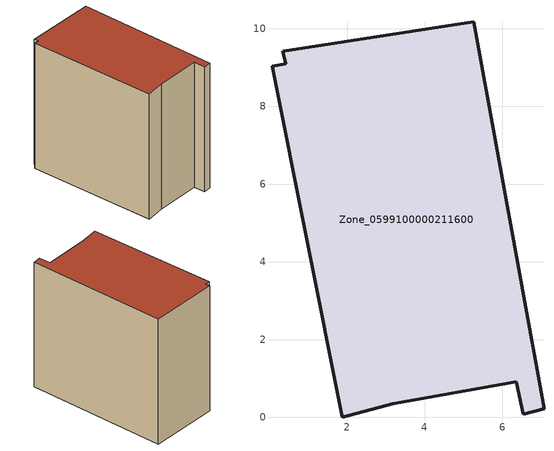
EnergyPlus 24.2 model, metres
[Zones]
Zone_0599100000211600
 floor ground (C_G): 1.88,0 0.07,9.04 0.42,9.11 0.34,9.42 5.26,10.18 7.07,0.22 6.53,0.08 6.35,0.91 3.17,0.35 z0.48
 wall outside (C_F): 7.07,0.22 5.26,10.18 0.34,9.42 0.42,9.11 0.07,9.04 1.88,0 3.17,0.35 6.35,0.91 6.53,0.08 7.07,0.22 z0.48:9.96
 roof outside (C_R): 0.07,9.04 1.88,0 3.17,0.35 6.35,0.91 6.53,0.08 7.07,0.22 5.26,10.18 0.34,9.42 0.42,9.11 z9.96
[BUILDING]
Pand.0599100000211600: North Axis=0; Terrain=City; Loads Convergence Tolerance Value=0.04; Temperature Convergence Tolerance Value=0.4; Solar Distribution=FullExterior; Maximum Number of Warmup Days=25; Minimum Number of Warmup Days=1
[Site:Location]
Rotterdam.The.Hague.AP_ZH_NLD Design_Conditions: Latitude=51.96; Longitude=4.45; Time Zone=1; Elevation=-4.5
[SITE:GROUNDTEMPERATURE:BUILDINGSURFACE]
18, 18, 18, 18, 18, 18, 18, 18, 18, 18, 18, 18
[MATERIAL] Thermal Absorptance=0.9; Solar Absorptance=0.7; Visible Absorptance=0.7
Name | Roughness | Thickness | Conductivity | Density | Specific Heat
G.TC.1946 | MediumSmooth | 0.15 | 1 | 540 | 1210
F.TC.1946 | Rough | 0.3 | 0.857143 | 1920 | 840
R.TC.1946 | MediumRough | 0.2 | 0.909091 | 1500 | 1000
[CONSTRUCTION]
C_G: G.TC.1946
C_F: F.TC.1946
C_R: R.TC.1946
[ZONE]
Zone_0599100000211600: Type=1; Multiplier=1; Ceiling Height=Autocalculate; Volume=Autocalculate; Floor Area=autocalculate; Part of Total Floor Area=Yes
[ZONEINFILTRATION:DESIGNFLOWRATE]
Infil_Zone_0599100000211600: Zone or ZoneList or Space or SpaceList=Zone_0599100000211600; Schedule=AlwaysOn; Design Flow Rate Calculation Method=Flow/Area; Flow Rate per Floor Area=0.003; Constant Term Coefficient=1; Temperature Term Coefficient=0; Velocity Term Coefficient=0; Velocity Squared Term Coefficient=0
[HVACTEMPLATE:ZONE:IDEALLOADSAIRSYSTEM]
Zone_0599100000211600: Maximum Heating Supply Air Temperature=50; Minimum Cooling Supply Air Temperature=13; Maximum Heating Supply Air Humidity Ratio=0.0156; Minimum Cooling Supply Air Humidity Ratio=0.0077; Heating Limit=NoLimit; Cooling Limit=NoLimit; Dehumidification Control Type=ConstantSensibleHeatRatio; Cooling Sensible Heat Ratio=0.7; Dehumidification Setpoint=60; Humidification Control Type=None; Humidification Setpoint=30; Outdoor Air Method=None; Outdoor Air Flow Rate per Person=0.00944; Outdoor Air Flow Rate per Zone Floor Area=0; Outdoor Air Flow Rate per Zone=0; Demand Controlled Ventilation Type=None; Outdoor Air Economizer Type=NoEconomizer; Heat Recovery Type=None; Sensible Heat Recovery Effectiveness=0.7; Latent Heat Recovery Effectiveness=0.65
[ZONECONTROL:THERMOSTAT]
ThermostatControl_Zone_0599100000211600: Zone or ZoneList=Zone_0599100000211600; Control Type Schedule=DualSetpointControlType; Control 1=Thermostat_Zone_0599100000211600; Temperature Difference Between Cutout And Setpoint=0
[THERMOSTATSETPOINT:DUALSETPOINT]
Thermostat_Zone_0599100000211600: Heating Setpoint Temperature Schedule=HeatingSetpoint_Zone_0599100000211600; Cooling Setpoint Temperature Schedule=CoolingSetpoint_Zone_0599100000211600
[SCHEDULE:COMPACT]
HeatingSetpoint_Zone_0599100000211600: Through: 12/31, For: AllDays, Until: 24:00, 21
CoolingSetpoint_Zone_0599100000211600: Through: 12/31, For: AllDays, Until: 24:00, 24
DualSetpointControlType: Through: 12/31, For: AllDays, Until: 24:00, 4
AlwaysOn: Through: 12/31, For: AllDays, Until: 24:00, 1
